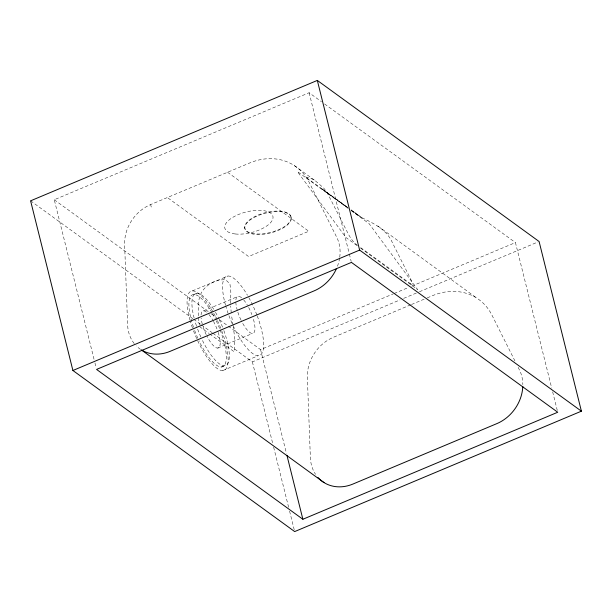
<?xml version="1.0" encoding="UTF-8"?>
<svg xmlns="http://www.w3.org/2000/svg" width="612" height="612" viewBox="0 0 612 612"><rect width="100%" height="100%" fill="white"/><g stroke="black" fill="none" stroke-linecap="round" stroke-linejoin="round"><path stroke-width="0.46" stroke-dasharray="3.06 2.29" d="M230.701 303.407L230.816 291.939L229.951 283.899L225.713 279.829C217.49 279.21 209.403 282.828 203.995 289.025C197.255 296.522 198.166 307.484 198.41 316.825M94.026 359.221L54.269 199.757L309.129 92.733L321.491 101.714M134.204 343.531A37.952 32.26 -54 0 1 127.625 324.941L124.626 244.746A37.952 32.26 -54 0 1 150.636 204.569L249.811 162.922A57.406 48.792 -54 0 1 309.129 182.261L336.684 237.158A37.952 32.26 -54 0 1 339.744 257.224M192.428 290.907L227.939 275.997M193.79 294.494L196.804 293.225M203.528 310.896L238.313 296.285M217.688 348.083L252.473 333.471M219.616 319.854L260.567 349.605L393.271 293.875M394.151 293.508L408.212 287.602M411.731 286.125L515.434 242.574L551.726 388.138M221.399 367.009L224.413 365.747M222.76 370.589L258.272 355.679M212.961 333.288L252.373 361.906L400.133 299.865M403.652 298.381L418.6 292.108M419.48 291.733L538.216 241.878M410.614 304.868L333.387 337.296A37.952 32.26 -54 0 0 307.369 377.482L310.376 457.677A37.952 32.26 -54 0 0 315.532 474.308M411.493 304.501L426.411 298.235M427.291 297.868L432.562 295.657A57.406 48.792 -54 0 1 491.872 314.996L515.189 361.447M361.96 217.788L351.112 209.947L361.96 217.788C373.993 223.426 386.861 229.798 392.46 242.788L410.782 279.294A9.532 2.02 56.5 0 1 411.394 284.32L410.468 283.807M357.584 245.397L356.054 244.28A9.532 2.02 56.5 0 1 348.243 233.868L327.06 192.443L323.633 187.991L315.257 180.716L310.605 178.123L306.864 177.273L307.385 178.36M321.935 188.871L348.029 207.736L306.949 178M294.448 165.661L315.257 180.716M377.849 226.019L477.199 298.388M324.582 103.956L515.434 242.574M322.478 189.299L348.404 208.149M351.456 210.367L359.848 216.464M348.251 208.493L297.424 171.574L345.964 237.532L357.515 245.925M351.334 210.727L369.044 223.594L417.583 289.553L360.598 248.158M360.652 247.623L411.218 284.22M227.565 172.263L308.785 231.252L248.587 256.535L167.367 197.546M54.269 199.757L210.344 313.122M211.117 313.681L216.526 317.613M30.6 200.828L192.872 318.691M193.644 319.257L200.598 324.306M201.371 324.865L212.188 332.721M199.588 326.624L208.822 333.333M209.595 333.892L234.205 351.77L234.748 346.882L234.518 336.34L233.302 327.03M518.157 367.353L519.427 369.885A37.952 32.26 -54 0 1 522.839 384.642M552.651 391.841L557.272 410.384M309.129 92.733L349.123 253.131M349.353 254.057L351.204 261.469M291.174 217.535A23.814 10.213 -14 0 1 256.986 233.983A23.814 10.213 -14 0 1 255.678 216.128A23.814 10.213 -14 0 1 291.174 217.535L291.297 218.04A23.814 10.213 -14 0 1 257.109 234.488A23.814 10.213 -14 0 1 255.801 216.625A23.814 10.213 -14 0 1 291.297 218.04M244.716 227.565L244.846 228.062M260.567 349.605L286.454 453.438M252.373 361.906L272.715 443.493M273.64 447.204L288.665 507.47M289.591 511.173L294.211 529.717M150.636 204.569L151.263 207.07M94.952 362.931L96.107 367.567M233.057 325.171L231.405 314.69M198.426 317.704L199.359 324.842M231.206 312.77L230.724 305.923M339.614 258.111A37.952 32.26 -54 0 1 337.189 266.916M140.515 349.36A37.952 32.26 -54 0 1 136.338 345.925M221.766 330.908A42.871 13.12 67.2 0 1 222.148 370.589A42.871 13.12 67.2 0 1 192.795 328.858M192.482 327.986A42.871 13.12 67.2 0 1 190.294 321.116M190.041 320.206A42.871 13.12 67.2 0 1 191.288 291.121A42.871 13.12 67.2 0 1 213.297 312.487M213.733 313.267A42.871 13.12 67.2 0 1 217.046 319.755M217.436 320.589A42.871 13.12 67.2 0 1 221.445 330.044M257.277 315.999A42.871 13.12 67.2 0 1 259.427 355.465A42.871 13.12 67.2 0 1 232.491 324.314M232.109 323.457A42.871 13.12 67.2 0 1 225.805 306.207M225.553 305.296A42.871 13.12 67.2 0 1 226.402 276.364A42.871 13.12 67.2 0 1 247.508 295.305M248.809 297.577A42.871 13.12 67.2 0 1 256.948 315.134M223.847 330.564A39.007 11.934 67.2 0 1 225.675 365.471A39.007 11.934 67.2 0 1 202.006 339.492M200.851 336.99A39.007 11.934 67.2 0 1 196.758 326.686M196.46 325.821A39.007 11.934 67.2 0 1 194.861 320.719M194.126 317.995A39.007 11.934 67.2 0 1 195.71 293.439A39.007 11.934 67.2 0 1 214.613 310.804M215.478 312.296A39.007 11.934 67.2 0 1 218.813 318.661M219.203 319.479A39.007 11.934 67.2 0 1 223.204 328.843M220.198 330.113A39.007 11.934 67.2 0 1 222.929 366.611A39.007 11.934 67.2 0 1 198.999 340.754M197.844 338.252A39.007 11.934 67.2 0 1 193.744 327.948M193.446 327.083A39.007 11.934 67.2 0 1 191.541 295.359A39.007 11.934 67.2 0 1 211.607 312.066M212.463 313.558A39.007 11.934 67.2 0 1 215.799 319.931M216.197 320.749A39.007 11.934 67.2 0 1 219.869 329.256M218.201 332.392A20.005 6.12 67.2 0 1 218.216 347.983A20.005 6.12 67.2 0 1 206.955 336.149M206.198 334.619A20.005 6.12 67.2 0 1 202.534 324.987M202.274 324.054A20.005 6.12 67.2 0 1 201.134 318.041M201.057 314.935A20.005 6.12 67.2 0 1 207.705 313.222M208.922 314.537A20.005 6.12 67.2 0 1 212.662 319.908M213.466 321.323A20.005 6.12 67.2 0 1 217.933 331.589M253.467 319.372A20.005 6.12 67.2 0 1 252.611 333.464A20.005 6.12 67.2 0 1 241.358 320.78M240.983 320.007A20.005 6.12 67.2 0 1 237.548 311.171M237.318 310.383A20.005 6.12 67.2 0 1 241.901 298.059M243.706 299.926A20.005 6.12 67.2 0 1 247.447 305.296M248.656 307.461A20.005 6.12 67.2 0 1 251.853 314.553M235.329 233.983A24.771 10.626 -14 0 0 272.983 218.17A24.771 10.626 -14 0 0 238.32 214.575A24.771 10.626 -14 0 0 235.329 233.983"/><path stroke-width="0.92" d="M317.322 80.424L30.6 200.828L72.904 370.49L294.678 531.576L581.4 411.172L539.096 241.511L317.322 80.424L359.627 250.094L581.4 411.172M72.904 370.49L359.627 250.094M302.871 519.267L557.731 412.243L351.433 262.395L96.566 369.426L302.871 519.267L286.921 455.29M141.318 349.873L324.062 482.608M317.98 477.498A37.952 32.26 -54 0 0 352.979 484.031L496.799 423.642A37.952 32.26 -54 0 0 522.801 386.401M336.47 268.622A37.952 32.26 -54 0 1 314.048 290.907L170.228 351.296A37.952 32.26 -54 0 1 141.999 350.286"/></g></svg>
